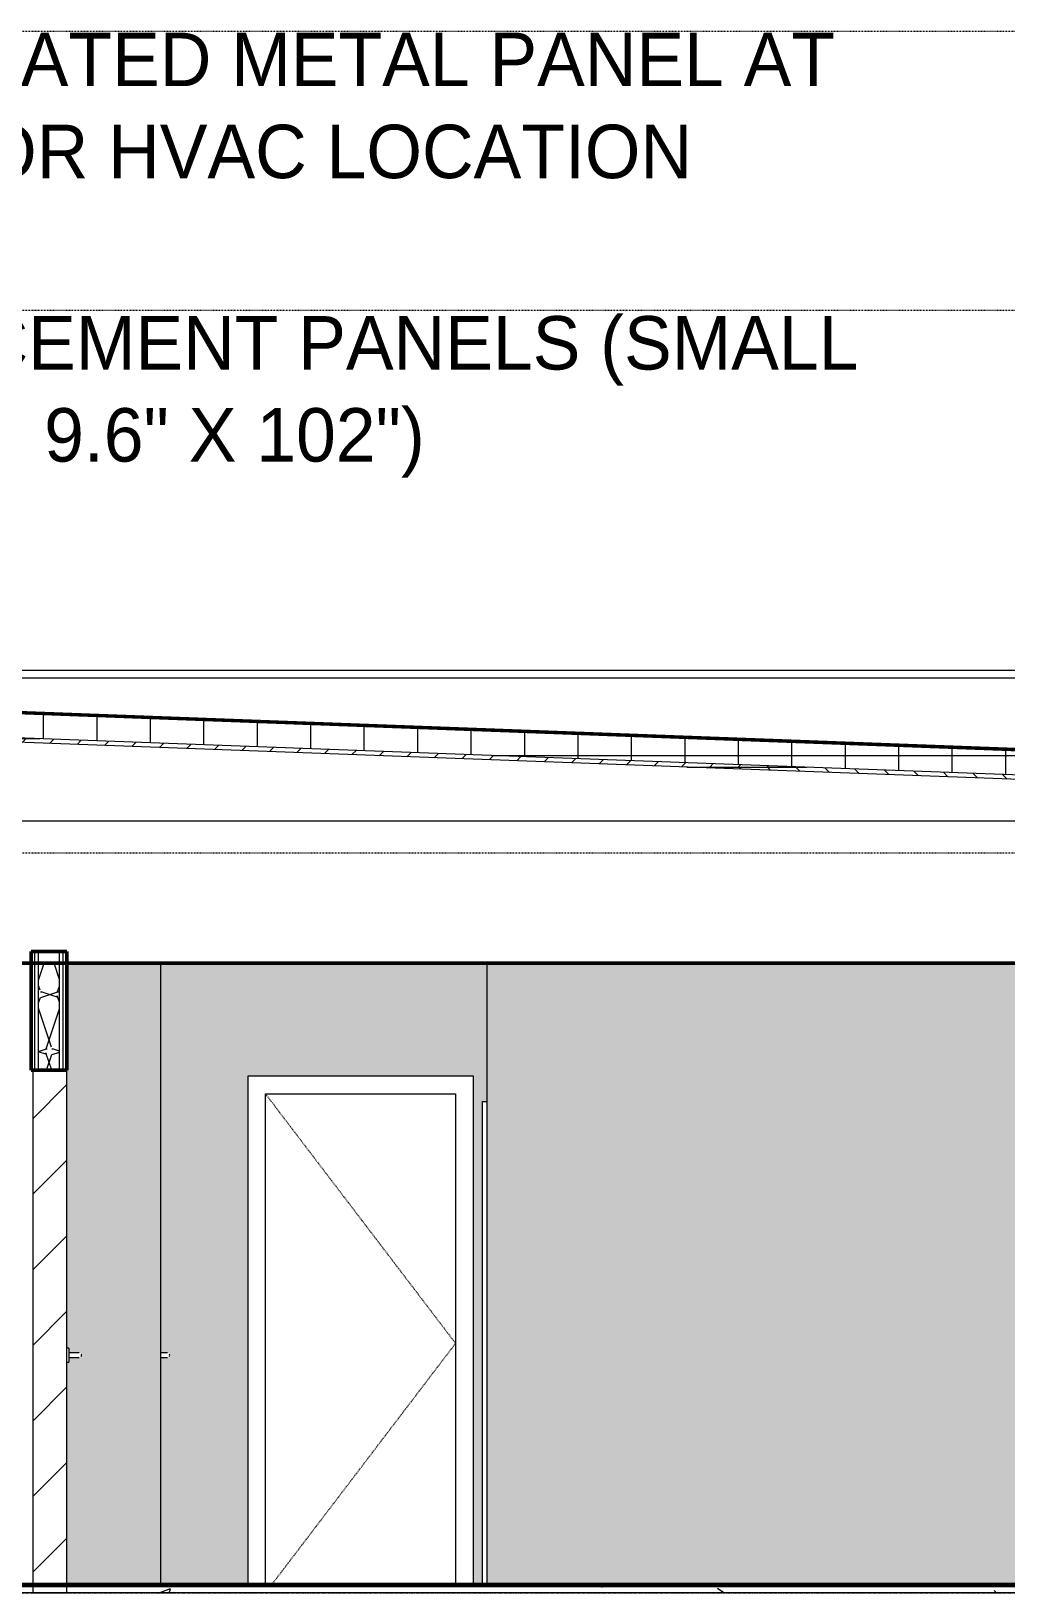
# Model space of a CAD drawing. Header units: inches. Extents: x -4169 to 885, y -251 to 585.
# Drawn here: x 190.9 to 354.9, y 264 to 527 of the extents above; entities that cross this region are included whole.
import ezdxf

# ---------------------------------------------------------------- set-up
doc = ezdxf.new("R2010")
doc.units = ezdxf.units.IN
doc.header["$MEASUREMENT"] = 0
for name, pattern in [('Aligning Line 1_8_', [0.25, 0.125, -0.125]), ('Dash 1_16_', [0.125, 0.0625, -0.0625]), ('Grid Line 1_2_', [0.875, 0.5, -0.125, 0.125, -0.125])]:
    doc.linetypes.add(name, pattern=pattern)
for name, color, linetype, lineweight in [('0-4', 10, 'Continuous', 13), ('0-5', 90, 'Continuous', 5), ('A-AREA-PATT-1', 41, 'Continuous', 9), ('A-DOOR-1', 7, 'Dash 1_16_', 9), ('A-DOOR-2', 7, 'Continuous', 9), ('A-DOOR-3', 31, 'Continuous', 9), ('A-DOOR-FRAM-1', 7, 'Continuous', 9), ('A-DOOR-FRAM-2', 50, 'Continuous', 20), ('A-FLOR-1', 192, 'Continuous', 50), ('A-FLOR-LEVL-1', 51, 'Grid Line 1_2_', 9), ('A-FLOR-MCUT', 51, 'Continuous', 13), ('A-FLOR-PATT-1', 8, 'Continuous', 9), ('A-ROOF', 132, 'Continuous', 13), ('A-ROOF-1', 132, 'Continuous', 50), ('A-ROOF-PATT-1', 132, 'Continuous', 9), ('A-WALL', 113, 'Continuous', 13), ('A-WALL-1', 10, 'Continuous', 13), ('A-WALL-PATT-1', 253, 'Continuous', 9), ('G-ANNO-SYMB', 111, 'Aligning Line 1_8_', 9), ('G-ANNO-SYMB-1', 147, 'Aligning Line 1_8_', 9), ('G-ANNO-TEXT', 231, 'Continuous', 9), ('I-WALL-2', 250, 'Continuous', 50)]:
    doc.layers.add(name, color=color, linetype=linetype, lineweight=lineweight)
doc.styles.add('Century Gothic', font='ufonts.com_century-gothic.ttf', dxfattribs={"height": 9})

# ---------------------------------------------------------------- blocks, each defined once
blk = doc.blocks.new('CTR - 2nd Phase_rvt-2-BUILDING ELEVATION - COURTYARD - LOOKING WEST')
at = {"layer": 'A-FLOR-LEVL-1'}
blk.add_line((1856.66, 394), (4168.71, 394), dxfattribs=at)
at = {"layer": 'G-ANNO-SYMB-1'}
for p, q in [((1953.33, 526.95), (4072.02, 526.95)), ((1953.33, 388.59), (4072.02, 388.59))]:
    blk.add_line(p, q, dxfattribs=at)
blk = doc.blocks.new('Single-Flush - 32_ x 84_-V50-BUILDING ELEVATION - COURTYARD - LOOKING WEST')
at = {"layer": 'A-DOOR-1'}
for p in [(3538.37, 348), (3539.42, 265.37)]:
    blk.add_line(p, (3570.37, 306), dxfattribs=at)
at = {"layer": 'A-DOOR-FRAM-1'}
for p, q in [((3535.37, 351), (3535.37, 265.37)), ((3573.37, 351), (3535.37, 351)), ((3573.37, 265.37), (3573.37, 351)), ((3538.37, 265.37), (3538.37, 348)), ((3538.37, 348), (3570.37, 348)), ((3570.37, 348), (3570.37, 265.37))]:
    blk.add_line(p, q, dxfattribs=at)
blk = doc.blocks.new('Door-Passage-Single-Flush - 36_ x 80_-1699788-BUILDING ELEVATION - COURTYARD - LOOKING WEST')
at = {"layer": 'A-DOOR-2'}
for p, q in [((3521.24, 304.39), (3520.75, 304.39)), ((3520.75, 303.61), (3521.24, 303.61))]:
    blk.add_line(p, q, dxfattribs=at)
at = {"layer": 'A-DOOR-2', "flags": 128}
for points in [[(3521.84, 304.39), (3521.83, 304.39), (3521.83, 304.39), (3521.83, 304.39), (3521.83, 304.39), (3521.82, 304.39), (3521.82, 304.39), (3521.81, 304.39), (3521.81, 304.39), (3521.8, 304.39), (3521.79, 304.39), (3521.78, 304.39), (3521.77, 304.39), (3521.76, 304.39), (3521.75, 304.39), (3521.73, 304.39), (3521.72, 304.39), (3521.7, 304.39), (3521.69, 304.39), (3521.67, 304.39), (3521.66, 304.39), (3521.64, 304.39), (3521.62, 304.39), (3521.6, 304.39), (3521.58, 304.39), (3521.56, 304.39), (3521.54, 304.39), (3521.52, 304.39), (3521.5, 304.39), (3521.48, 304.39), (3521.46, 304.39), (3521.44, 304.39), (3521.41, 304.39), (3521.39, 304.39), (3521.37, 304.39), (3521.35, 304.39), (3521.32, 304.39), (3521.3, 304.39), (3521.27, 304.39), (3521.25, 304.39), (3521.24, 304.39)], [(3521.24, 303.61), (3521.27, 303.61), (3521.29, 303.61), (3521.32, 303.61), (3521.34, 303.61), (3521.36, 303.61), (3521.39, 303.61), (3521.41, 303.61), (3521.43, 303.61), (3521.45, 303.61), (3521.47, 303.61), (3521.5, 303.61), (3521.52, 303.61), (3521.54, 303.61), (3521.56, 303.61), (3521.58, 303.61), (3521.6, 303.61), (3521.62, 303.61), (3521.63, 303.61), (3521.65, 303.61), (3521.67, 303.61), (3521.68, 303.61), (3521.7, 303.61), (3521.71, 303.61), (3521.73, 303.61), (3521.74, 303.61), (3521.75, 303.61), (3521.77, 303.61), (3521.78, 303.61), (3521.79, 303.61), (3521.8, 303.61), (3521.8, 303.61), (3521.81, 303.61), (3521.82, 303.61), (3521.82, 303.61), (3521.83, 303.61), (3521.83, 303.61), (3521.83, 303.61), (3521.83, 303.61), (3521.84, 303.61)]]:
    blk.add_lwpolyline(points, dxfattribs=at)
at = {"layer": 'A-DOOR-2'}
for start, end in [(90, 97.2275), (262.7725, 270), (0, 30), (330, 0)]:
    blk.add_arc((3521.84, 304), 0.394, start, end, dxfattribs=at)
blk = doc.blocks.new('FOLDING_SLIDING CLOSET - 48_ x 80_-V51-BUILDING ELEVATION - COURTYARD - LOOKING WEST')
at = {"layer": 'A-DOOR-2'}
for p, q in [((3574.92, 346.75), (3575.67, 346.75)), ((3574.92, 265.37), (3574.92, 346.75))]:
    blk.add_line(p, q, dxfattribs=at)
blk = doc.blocks.new('CTR - 1st Phase - Unit Layouts_rvt-2-BUILDING ELEVATION - COURTYARD - LOOKING WEST')
at = {"layer": 'A-WALL-1'}
for p, q in [((3520.75, 265.37), (3520.75, 370)), ((3575.67, 265.37), (3575.67, 370))]:
    blk.add_line(p, q, dxfattribs=at)
at = {"layer": '0-4'}
for name in ['Single-Flush - 32_ x 84_-V50-BUILDING ELEVATION - COURTYARD - LOOKING WEST', 'FOLDING_SLIDING CLOSET - 48_ x 80_-V51-BUILDING ELEVATION - COURTYARD - LOOKING WEST', 'Door-Passage-Single-Flush - 36_ x 80_-1699788-BUILDING ELEVATION - COURTYARD - LOOKING WEST']:
    blk.add_blockref(name, (0, 0), dxfattribs=at)
blk = doc.blocks.new('CTR  - Topography_rvt-2-BUILDING ELEVATION - COURTYARD - LOOKING WEST')
at = {"layer": 'G-ANNO-SYMB-1'}
blk.add_line((1953.33, 480), (4072.02, 480), dxfattribs=at)
blk = doc.blocks.new('HOLLOW METAL - UNIT DOOR-V57-BUILDING ELEVATION - COURTYARD - LOOKING WEST')
at = {"layer": 'A-DOOR-3'}
h = blk.add_hatch(dxfattribs=at)
h.set_pattern_fill('FP_20', color=256, style=0, pattern_type=2)
h.set_pattern_definition([(45, (0, 0), (-6.36396, 6.36396), [])])
h.paths.add_polyline_path([(3503.62, 264), (3504.92, 264), (3504.92, 352), (3499.17, 352), (3499.17, 264)], flags=0)
at = {"layer": 'A-DOOR-2'}
for p, q in [((3505.24, 305.18), (3504.92, 305.18)), ((3505.24, 305.18), (3505.24, 304)), ((3504.92, 302.82), (3505.24, 302.82)), ((3506.42, 304.39), (3505.24, 304.39)), ((3505.24, 304), (3505.24, 302.82)), ((3505.24, 303.61), (3506.42, 303.61))]:
    blk.add_line(p, q, dxfattribs=at)
at = {"layer": 'A-DOOR-2', "flags": 128}
for points in [[(3507.01, 304.39), (3507.01, 304.39), (3507.01, 304.39), (3507.01, 304.39), (3507, 304.39), (3507, 304.39), (3506.99, 304.39), (3506.99, 304.39), (3506.98, 304.39), (3506.97, 304.39), (3506.96, 304.39), (3506.95, 304.39), (3506.94, 304.39), (3506.93, 304.39), (3506.92, 304.39), (3506.91, 304.39), (3506.89, 304.39), (3506.88, 304.39), (3506.86, 304.39), (3506.85, 304.39), (3506.83, 304.39), (3506.81, 304.39), (3506.8, 304.39), (3506.78, 304.39), (3506.76, 304.39), (3506.74, 304.39), (3506.72, 304.39), (3506.7, 304.39), (3506.68, 304.39), (3506.66, 304.39), (3506.63, 304.39), (3506.61, 304.39), (3506.59, 304.39), (3506.57, 304.39), (3506.54, 304.39), (3506.52, 304.39), (3506.5, 304.39), (3506.47, 304.39), (3506.45, 304.39), (3506.43, 304.39), (3506.42, 304.39)], [(3506.42, 303.61), (3506.44, 303.61), (3506.47, 303.61), (3506.49, 303.61), (3506.51, 303.61), (3506.54, 303.61), (3506.56, 303.61), (3506.58, 303.61), (3506.61, 303.61), (3506.63, 303.61), (3506.65, 303.61), (3506.67, 303.61), (3506.69, 303.61), (3506.71, 303.61), (3506.73, 303.61), (3506.75, 303.61), (3506.77, 303.61), (3506.79, 303.61), (3506.81, 303.61), (3506.83, 303.61), (3506.84, 303.61), (3506.86, 303.61), (3506.87, 303.61), (3506.89, 303.61), (3506.9, 303.61), (3506.92, 303.61), (3506.93, 303.61), (3506.94, 303.61), (3506.95, 303.61), (3506.96, 303.61), (3506.97, 303.61), (3506.98, 303.61), (3506.99, 303.61), (3506.99, 303.61), (3507, 303.61), (3507, 303.61), (3507.01, 303.61), (3507.01, 303.61), (3507.01, 303.61), (3507.01, 303.61)]]:
    blk.add_lwpolyline(points, dxfattribs=at)
at = {"layer": 'A-DOOR-2'}
for start, end in [(90, 97.2275), (262.7725, 270), (0, 30), (330, 0)]:
    blk.add_arc((3507.01, 304), 0.394, start, end, dxfattribs=at)
at = {"layer": 'A-DOOR-FRAM-2'}
for p, q in [((3504.92, 352), (3499.17, 352)), ((3499.17, 352), (3499.17, 264)), ((3504.92, 264), (3504.92, 352)), ((3499.17, 264), (3504.92, 264))]:
    blk.add_line(p, q, dxfattribs=at)
blk = doc.blocks.new('CTR - 1st Phase - Common Walls_rvt-2-BUILDING ELEVATION - COURTYARD - LOOKING WEST')
at = {"layer": 'A-AREA-PATT-1'}
h = blk.add_hatch(color=256, dxfattribs=at)
h.paths.add_polyline_path([(3504.92, 265.37), (3535.37, 265.37), (3535.37, 351), (3573.37, 351), (3573.37, 265.37), (3574.92, 265.37), (3574.92, 346.75), (3575.67, 346.75), (3575.67, 265.37), (3670.8, 265.37), (3670.8, 351), (3712.8, 351), (3712.8, 265.37), (3851.85, 265.37), (3851.85, 370), (3504.92, 370), (3504.92, 305.18), (3505.24, 305.14), (3505.24, 304.39), (3507.18, 304.35), (3507.3, 304.26), (3507.36, 304.12), (3507.35, 303.8), (3507.18, 303.65), (3507.01, 303.62), (3506.8, 303.61), (3506.42, 303.61), (3505.24, 303.61), (3505.24, 302.82), (3504.92, 302.82), (3504.92, 274.66)], flags=0)
h.paths.add_polyline_path([(3520.75, 303.61), (3520.75, 304.39), (3522.01, 304.35), (3522.13, 304.26), (3522.18, 304.2), (3522.18, 303.8), (3522.01, 303.65), (3521.84, 303.62), (3521.62, 303.61), (3521.24, 303.61)], flags=0)
h.paths.add_polyline_path([(3521.24, 303.8), (3521.31, 304), (3521.24, 304.1), (3521.24, 303.9)], flags=0)
h.paths.add_polyline_path([(3506.42, 303.8), (3506.48, 304), (3506.42, 304.1), (3506.42, 303.9)], flags=0)
at = {"layer": 'A-WALL-PATT-1'}
h = blk.add_hatch(dxfattribs=at)
h.set_pattern_fill('FP_19', color=256, style=0, pattern_type=2)
h.set_pattern_definition([(161.57, (0.48, 0.48), (-3.83995378, -1.544e-05), [0, -27.322, 3.034, 0]), (18.43, (-0.48, 0.48), (-3.83995378, 1.544e-05), [0, -27.322, 3.034, 0]), (108.43, (0.48, 0.48), (1.919622, -9.6005246), [9.106, -21.25]), (71.57, (-0.48, 0.48), (1.919622, 9.6005246), [9.106, -21.25])])
h.paths.add_polyline_path([(3503.67, 352), (3503.67, 370), (3500.17, 370), (3500.17, 352), (3503.62, 352)], flags=0)
at = {"layer": 'A-FLOR-LEVL-1'}
blk.add_line((1856.66, 394), (4168.71, 394), dxfattribs=at)
at = {"layer": 'A-WALL-1'}
for p, q in [((3499.55, 352), (3499.55, 372)), ((3500.17, 352), (3500.17, 372)), ((3503.67, 352), (3503.67, 372)), ((3504.3, 352), (3504.3, 372))]:
    blk.add_line(p, q, dxfattribs=at)
at = {"layer": 'G-ANNO-SYMB-1'}
for p, q in [((1953.33, 526.95), (4072.02, 526.95)), ((1953.33, 526.95), (4072.02, 526.95)), ((1953.33, 480), (4072.02, 480))]:
    blk.add_line(p, q, dxfattribs=at)
at = {"layer": 'I-WALL-2'}
for p, q in [((3504.92, 372), (3498.92, 372)), ((3498.92, 372), (3498.92, 352)), ((3504.92, 352), (3504.92, 372)), ((3498.92, 352), (3504.92, 352))]:
    blk.add_line(p, q, dxfattribs=at)
at = {"layer": '0-4'}
blk.add_blockref('HOLLOW METAL - UNIT DOOR-V57-BUILDING ELEVATION - COURTYARD - LOOKING WEST', (0, 0), dxfattribs=at)
blk = doc.blocks.new('Basic Wall _ EXT - FIBER CEMENT - SMALL - ___-1939673-BUILDING ELEVATION - COURTYARD - LOOKING WEST')
at = {"layer": 'A-WALL'}
blk.add_line((3855.16, 419.28), (3405.58, 419.28), dxfattribs=at)

msp = doc.modelspace()

# ---------------------------------------------------------------- hatches: boundary and pattern name
at = {"layer": 'A-FLOR-PATT-1'}
h = msp.add_hatch(dxfattribs=at)
h.set_pattern_fill('FP_34', color=256, style=0, pattern_type=2)
h.set_pattern_definition([(50, (-3308.07, 0), (27.5427, -2.40992), [2.88, -31.68]), (355, (-3308.07, 0), (-5.32784, 28.88427), [2.304, -25.344]), (100.451, (-3305.775, -0.2), (22.21532, 26.47393), [2.448, -26.924]), (46.184, (-3308.07, 7.68), (40.98187, -6.35642), [4.32, -47.52]), (96.636, (-3304.655, 7.15), (35.89075, 37.4062), [3.671, -40.386]), (351.184, (-3308.07, 7.68), (35.89097, 37.4062), [3.456, -38.016]), (21, (-3304.23, 5.76), (22.92104, -15.46073), [2.88, -31.68]), (326, (-3304.23, 5.76), (9.34353, 27.84574), [2.304, -25.344]), (71.451, (-3302.32, 4.472), (32.26477, 12.38442), [2.448, -26.924]), (37.5, (-3308.07, 0), (0.466855, 12.782707), [1.267, -23.77, 1.267, -24.461, -25.44]), (37.5, (-3308.07, 0), (0.466855, 12.782707), [-50.765, 1.267, -24.173]), (7.5, (-3308.07, 0), (10.10159, 15.14509), [1.267, -13.402, 1.267, -23.194, -9.696]), (7.5, (-3308.07, 0), (10.10159, 15.14509), [-39.13, 1.267, -8.429]), (327.5, (-3316.633, 0), (20.49916, -0.86578), [1.267, -8.333, 1.267, -28.685, -39.744]), (327.5, (-3316.633, 0), (20.49916, -0.86578), [-39.552, 1.267, -38.477]), (317.5, (-3320.473, 0), (22.39478, 3.84429), [1.267, -11.213, 1.267, -18.624, -28.224]), (317.5, (-3320.473, 0), (22.39478, 3.84429), [-32.371, 1.267, -26.957])])
h.paths.add_polyline_path([(544.4, 264), (544.4, 265), (196.85, 265), (196.85, 264), (532.22, 264)], flags=0)
h.paths.add_polyline_path([(100.17, 264), (191.1, 264), (191.1, 265), (94.73, 265), (94.73, 264)], flags=0)
at = {"layer": 'A-ROOF-PATT-1'}
h = msp.add_hatch(dxfattribs=at)
h.set_pattern_fill('FP_40', color=256, style=0, pattern_type=2)
h.set_pattern_definition([(0, (-3308.07, 0), (0, 9), []), (90, (-3308.07, 0), (-9, 6e-16), [])])
h.paths.add_polyline_path([(544.4, 394.75), (544.4, 398.75), (94.73, 415.46), (94.73, 411.46), (543.78, 394.77)], flags=0)
h = msp.add_hatch(dxfattribs=at)
h.set_pattern_fill('FP_35', color=256, style=0, pattern_type=2)
h.set_pattern_definition([(0, (-3308.0704, 0), (0, 4.798), []), (315, (-3308.0704, 0), (4.7984266, 0), [6.786, -6.786]), (45, (-3308.0704, 0), (4.7984266, 0), [6.786, -6.786])])
h.paths.add_polyline_path([(544.4, 394), (544.4, 394.75), (94.73, 411.46), (94.73, 410.71), (543.78, 394.02)], flags=0)

# ---------------------------------------------------------------- linework, layer by layer
at = {"layer": 'A-FLOR-1'}
msp.add_line((543.78, 265.37), (94.73, 265.37), dxfattribs=at)
at = {"layer": 'A-FLOR-LEVL-1'}
for p, q in [((-1450.66, 394), (859.89, 394)), ((-1450.66, 264), (859.89, 264))]:
    msp.add_line(p, q, dxfattribs=at)
at = {"layer": 'A-FLOR-MCUT'}
for p, q in [((544.4, 265.25), (94.73, 265.25)), ((544.4, 265), (94.73, 265)), ((544.4, 264), (94.73, 264))]:
    msp.add_line(p, q, dxfattribs=at)
at = {"layer": 'A-ROOF', "flags": 128}
for points in [[(544.4, 398.75), (319.57, 407.11), (94.73, 415.46)], [(544.4, 394.75), (319.57, 403.1), (94.73, 411.46)], [(544.4, 394), (319.57, 402.35), (94.73, 410.71)]]:
    msp.add_lwpolyline(points, dxfattribs=at)
at = {"layer": 'A-ROOF-1'}
msp.add_line((94.73, 370), (544.4, 370), dxfattribs=at)
at = {"layer": 'A-ROOF-1', "flags": 128}
msp.add_lwpolyline([(544.4, 399), (494.44, 400.86), (444.48, 402.71), (394.51, 404.57), (344.55, 406.43), (294.58, 408.28), (244.62, 410.14), (194.66, 412), (144.69, 413.85), (94.73, 415.71)], dxfattribs=at)
at = {"layer": 'A-WALL'}
msp.add_line((543.78, 418), (100.85, 418), dxfattribs=at)
at = {"layer": 'G-ANNO-SYMB'}
for p, q in [((-1354.74, 526.95), (763.95, 526.95)), ((-1354.74, 480), (763.95, 480))]:
    msp.add_line(p, q, dxfattribs=at)

# ---------------------------------------------------------------- block references
at = {"layer": '0-5'}
for name in ['CTR - 2nd Phase_rvt-2-BUILDING ELEVATION - COURTYARD - LOOKING WEST', 'CTR - 1st Phase - Common Walls_rvt-2-BUILDING ELEVATION - COURTYARD - LOOKING WEST', 'CTR  - Topography_rvt-2-BUILDING ELEVATION - COURTYARD - LOOKING WEST', 'CTR - 1st Phase - Unit Layouts_rvt-2-BUILDING ELEVATION - COURTYARD - LOOKING WEST']:
    msp.add_blockref(name, (-3308.07, 0), dxfattribs=at)
at = {"layer": 'A-WALL'}
msp.add_blockref('Basic Wall _ EXT - FIBER CEMENT - SMALL - ___-1939673-BUILDING ELEVATION - COURTYARD - LOOKING WEST', (-3308.07, 0), dxfattribs=at)

# ---------------------------------------------------------------- texts
at = {"layer": 'G-ANNO-TEXT', "char_height": 9, "attachment_point": 1, "style": 'Century Gothic'}
for s, insert, width in [('PERFORATED METAL PANEL AT', (138.94, 526.71), 220.584), ('EXTERIOR HVAC LOCATION', (138.94, 511.21), 202.707), ('FIBER CEMENT PANELS (SMALL', (142.87, 478.98), 221.19), ('SCALE - 9.6" X 102")', (142.87, 463.48), 139.986)]:
    msp.add_mtext(s, dxfattribs=dict(at, insert=insert, width=width))

doc.saveas('drawing.dxf')
